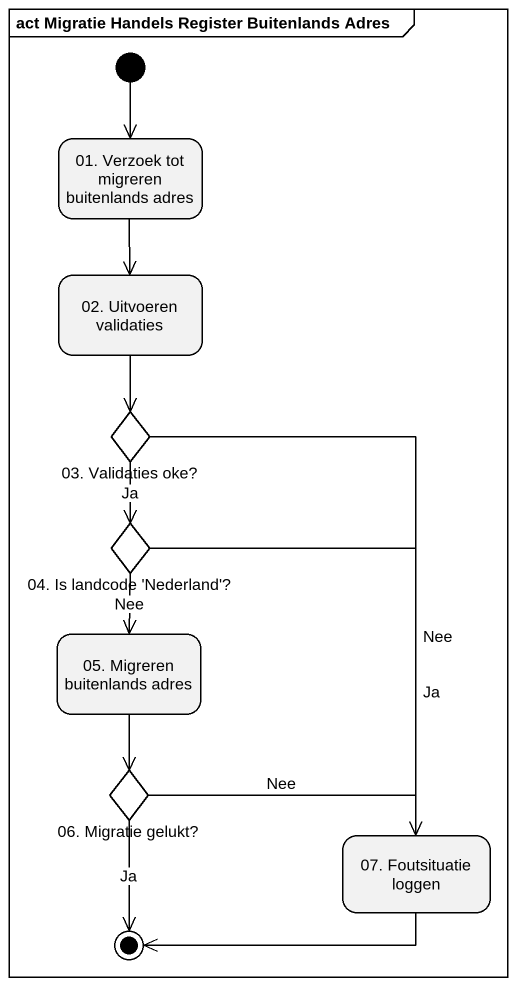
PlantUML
@startuml
mainframe act Migratie Handels Register Buitenlands Adres
hide empty description
state "01. Verzoek tot migreren buitenlands adres" as s01_Verzoek_tot_migreren
state "02. Uitvoeren validaties" as s02_Uitvoeren_validaties
state "03. Validaties oke?" as c03_Validaties_oke <<choice>>
state "04. Is landcode 'Nederland'?" as c04_Is_landcode_Nederland <<choice>>
state "05. Migreren buitenlands adres" as s05_Migreren_buitenlands
state "06. Migratie gelukt?" as c06_Migratie_gelukt <<choice>>
state "07. Foutsituatie loggen" as s07_Foutsituatie_loggen
[*] --> s01_Verzoek_tot_migreren
s01_Verzoek_tot_migreren --> s02_Uitvoeren_validaties
s02_Uitvoeren_validaties --> c03_Validaties_oke
c03_Validaties_oke --> c04_Is_landcode_Nederland : Ja
c03_Validaties_oke --> s07_Foutsituatie_loggen : Nee
c04_Is_landcode_Nederland --> s05_Migreren_buitenlands : Nee
c04_Is_landcode_Nederland --> s07_Foutsituatie_loggen : Ja
s05_Migreren_buitenlands --> c06_Migratie_gelukt
c06_Migratie_gelukt -right-> s07_Foutsituatie_loggen : Nee
c06_Migratie_gelukt --> [*] : Ja
s07_Foutsituatie_loggen -left-> [*]
@enduml
